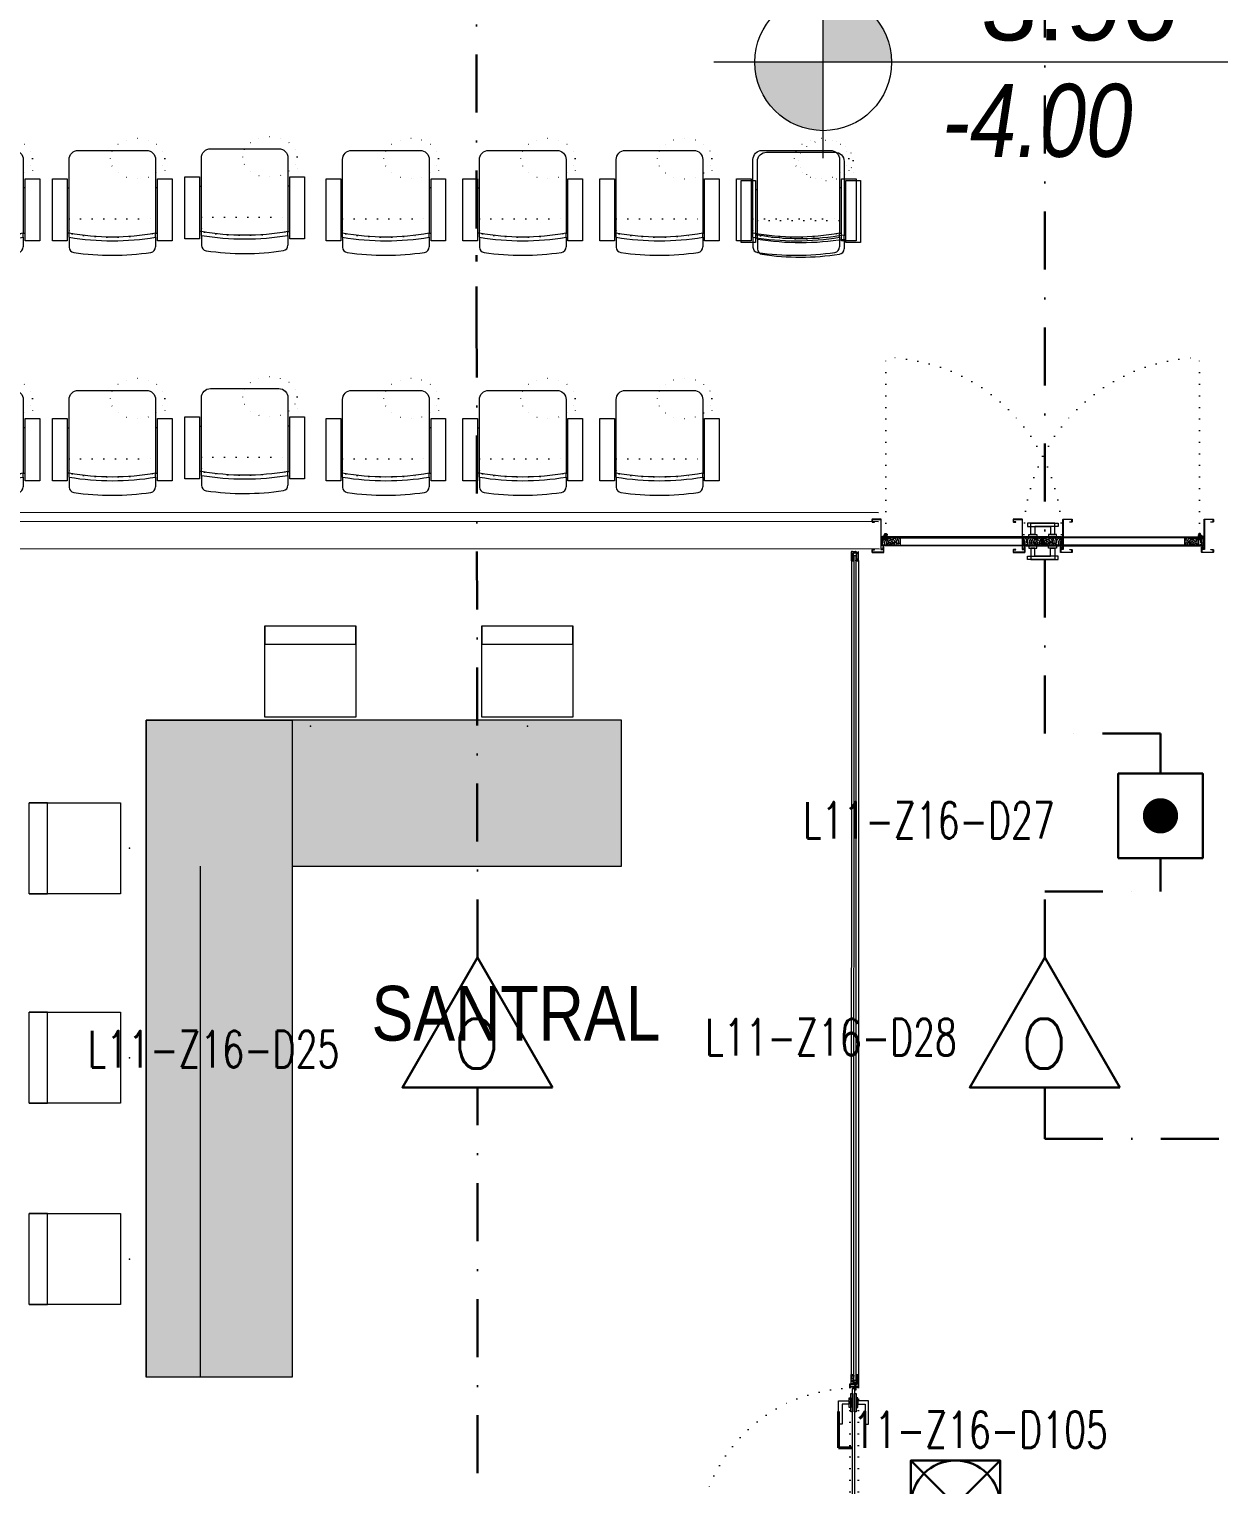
# Model space of a CAD drawing. Header units: metres. Extents: x -19121 to 152404, y -12107 to 29421.
# Drawn here: x 84205 to 84857, y 2402 to 3200 of the extents above; entities that cross this region are included whole.
import ezdxf
from ezdxf.enums import TextEntityAlignment as Align

# ---------------------------------------------------------------- set-up
doc = ezdxf.new("R2010")
doc.units = ezdxf.units.M
doc.header["$LTSCALE"] = 50
doc.header["$MEASUREMENT"] = 0
for name, pattern in [('DASHDOT', [25.4, 12.7, -6.35, 0, -6.35]), ('DOT2', [0.125, 0, -0.125]), ('HIDDEN', [0.375, 0.25, -0.125])]:
    doc.linetypes.add(name, pattern=pattern)
doc.layers.get('0').update_dxf_attribs({"color": 9, "lineweight": 9})
for name, color, linetype, lineweight in [('0 @ 1', 9, 'Continuous', 9), ('00', 9, 'Continuous', 9), ('05', 9, 'Continuous', 9), ('06C', 9, 'Continuous', 9), ('06C @ 1', 9, 'Continuous', 9), ('06D', 9, 'Continuous', 9), ('07K', 9, 'Continuous', 9), ('09', 9, 'Continuous', 9), ('10', 9, 'Continuous', 9), ('12', 9, 'Continuous', 9), ('15', 9, 'Continuous', 9), ('20', 9, 'DOT2', 9), ('21', 9, 'Continuous', 9), ('E-DEDEKTÖR NUMARALARI', 20, 'Continuous', 30), ('E-DUVAR TİPİ FLAŞÖR', 7, 'Continuous', 30), ('E-KABLO', 7, 'Continuous', 30), ('E-OPTİK DUMAN DEDEKTÖRÜ', 7, 'Continuous', 30), ('E-YANGIN İHBAR BUTONU', 7, 'Continuous', 30)]:
    doc.layers.add(name, color=color, linetype=linetype, lineweight=lineweight)
doc.styles.add('Arial', font='arial.ttf', dxfattribs={"height": 2.5})
doc.styles.add('E-YAZI', font='txttw.shx', dxfattribs={"height": 200})
doc.styles.add('MuuM_TEXT-ITALIC', font='ARIALNI.TTF')
doc.styles.add('MuuM_TEXT-STANDART', font='ARIALN.TTF')
pattern_1 = [(225, (-604.72494, -2171.82614), (-0.0883883476, 0.0883883476), []), (135, (-604.72494, -2171.82614), (0.0883883476, 0.0883883476), [])]

# ---------------------------------------------------------------- blocks, each defined once
blk = doc.blocks.new('100_OPTİK DUMAN DEDEKTÖRÜ 085')
at = {"layer": 'E-OPTİK DUMAN DEDEKTÖRÜ', "color": 4}
blk.add_lwpolyline([(2.059, 0), (0, 3.566), (-2.059, 0)], close=True, dxfattribs=at)
at = {"layer": 'E-OPTİK DUMAN DEDEKTÖRÜ', "color": 3, "style": 'E-YAZI'}
blk.add_text('O', height=1.36, dxfattribs=at).set_placement((-0.022, 1.201), align=Align.MIDDLE)
blk = doc.blocks.new('100_DUVAR TİPİ FLAŞÖR 085')
at = {"layer": 'E-DUVAR TİPİ FLAŞÖR', "color": 4}
blk.add_line((-1.224, 2.448), (1.224, 0), dxfattribs=at)
blk.add_lwpolyline([(-1.224, 0), (-1.224, 2.448), (1.224, 2.448), (1.224, 0)], close=True, dxfattribs=at)
blk.add_lwpolyline([(1.224, 2.448), (-1.224, 0)], dxfattribs=at)
blk.add_circle((0, 1.224), 1.224, dxfattribs=at)
blk = doc.blocks.new('100_YANGIN İHBAR BUTONU 085')
at = {"layer": 'E-YANGIN İHBAR BUTONU', "color": 4}
blk.add_lwpolyline([(-1.16, -1.16), (-1.16, 1.16), (1.16, 1.16), (1.16, -1.16)], close=True, dxfattribs=at)
at = {"layer": 'E-YANGIN İHBAR BUTONU', "color": 3, "const_width": 0.483}
blk.add_lwpolyline([(-0.242, 0, 1), (0.242, 0, 1)], format="xyb", close=True, dxfattribs=at)
blk = doc.blocks.new('p-sandalye-03')
for points in [[(-5, -25.14), (-5, 24.86), (-55, 24.86), (-55, -25.14), (-5, -25.14)], [(-55, 24.86), (-45, 24.86), (-45, -25.14), (-55, -25.14)]]:
    blk.add_lwpolyline(points)
blk.add_point((0, -0.14))
blk = doc.blocks.new('g-kapı kolu-p')
for points in [[(11.85, 8.21), (-0.95, 8.21), (-0.95, 2.41), (0.95, 2.41), (0.95, 6.31), (11.85, 6.31), (11.85, 8.21)], [(11.85, -8.21), (-0.95, -8.21), (-0.95, -2.41), (0.95, -2.41), (0.95, -6.31), (11.85, -6.31), (11.85, -8.21)]]:
    blk.add_lwpolyline(points)
for points in [[(-5, 0.5), (5, 0.5), (5, 1.5), (-5, 1.5)], [(-2.65, 1.5), (2.65, 1.5), (2.65, 2.41), (-2.65, 2.41)], [(-5, -1.5), (5, -1.5), (5, -0.5), (-5, -0.5)], [(-2.65, -1.5), (2.65, -1.5), (2.65, -2.41), (-2.65, -2.41)]]:
    blk.add_lwpolyline(points, close=True)
blk = doc.blocks.new('k-cambölme-kapı-p')
at = {"layer": '10'}
h = blk.add_hatch(dxfattribs=at)
h.set_pattern_fill('NET', color=256, angle=135, style=0)
h.set_pattern_definition([(135, (3753.7029, 560.85184), (-0.0883883476, -0.0883883476), []), (225, (3753.7029, 560.85184), (0.0883883476, -0.0883883476), [])])
h.paths.add_polyline_path([(2.08, -0.06), (2.08, 0.02), (2.07, 0.04), (2.05, 0.07), (2.01, 0.09), (1.98, 0.1), (1.97, 0.1), (1.97, -0.29), (1.94, -0.29), (1.94, -0.43), (1.88, -0.49), (1.67, -0.49), (1.82, -0.29), (1.73, -0.29), (1.53, -0.5), (1.44, -0.5), (1.62, -0.32), (1.62, -0.29), (1.51, -0.29), (1.34, -0.42), (1.32, -0.44), (1.3, -0.48), (1.29, -0.51), (1.26, -0.57), (1.26, -0.31), (1.32, -0.29), (1.23, -0.29), (1.23, -0.53), (1.23, -0.59), (1.24, -0.62), (1.26, -0.64), (3.47, -0.64), (3.47, -0.58), (3.38, -0.35), (3.38, -0.3), (3.42, -0.25), (3.42, -0.2), (3.38, -0.16), (2.73, -0.16), (2.74, -0.2), (2.91, -0.2, -1), (2.91, -0.25)])
h.paths.add_polyline_path([(2.05, -0.18), (2.05, -0.21), (2.08, -0.23), (2.11, -0.24), (2.15, -0.25), (2.95, -0.27), (2.92, -0.29), (2.55, -0.29), (2.54, -0.31), (2.52, -0.33), (2.5, -0.34), (2.48, -0.34), (2.46, -0.34), (2.44, -0.32), (2.42, -0.3), (2.08, -0.3), (1.99, -0.11), (1.99, -0.07), (2.05, -0.07)], flags=16)
h.paths.add_polyline_path([(2.41, -0.34), (2.51, -0.5), (2.08, -0.5), (2.08, -0.34)], flags=16)
h.paths.add_polyline_path([(2.55, -0.33), (2.89, -0.33), (2.94, -0.33), (3.28, -0.34, 0.166992), (3.34, -0.55), (2.72, -0.55), (2.55, -0.36)], flags=16)
h.paths.add_polyline_path([(3.02, -0.22), (3.02, -0.2), (3.33, -0.2, 0.10606), (3.29, -0.33), (3.01, -0.27)], flags=16)
h = blk.add_hatch(dxfattribs=at)
h.set_pattern_fill('NET', color=256, angle=135, style=0)
h.set_pattern_definition([(45, (474.94443, 2280.71206), (0.0883883476, -0.0883883476), []), (315, (474.94443, 2280.71206), (-0.0883883476, -0.0883883476), [])])
h.paths.add_polyline_path([(87.27, -0.16), (87.26, -0.2), (87.09, -0.2, 1), (87.09, -0.25), (87.92, -0.25), (87.92, -0.01), (87.93, 0.03), (87.96, 0.05), (88, 0.07), (88.03, 0.07), (88.03, -0.29), (88.06, -0.29), (88.06, -0.43), (88.12, -0.49), (88.33, -0.49), (88.18, -0.29), (88.27, -0.29), (88.47, -0.5), (88.56, -0.5), (88.38, -0.32), (88.38, -0.29), (88.49, -0.29), (88.66, -0.42), (88.68, -0.44), (88.7, -0.48), (88.71, -0.51), (88.74, -0.57), (88.74, -0.31), (88.68, -0.29), (88.77, -0.29), (88.77, -0.53), (88.77, -0.59), (88.76, -0.62), (88.74, -0.64), (86.53, -0.64), (86.53, -0.58), (86.62, -0.35), (86.62, -0.3), (86.58, -0.25), (86.58, -0.2), (86.62, -0.16)])
h.paths.add_polyline_path([(87.28, -0.55), (87.45, -0.36), (87.45, -0.33), (87.11, -0.33), (87.06, -0.33), (87.03, -0.31), (86.99, -0.27), (86.98, -0.22), (86.98, -0.2), (86.67, -0.2, -0.292264), (86.66, -0.55)], flags=16)
h.paths.add_polyline_path([(87.48, -0.51), (87.59, -0.51), (87.53, -0.43)], flags=16)
h.paths.add_polyline_path([(87.56, -0.4), (87.69, -0.5), (87.92, -0.5), (87.92, -0.34), (87.59, -0.34)], flags=16)
h.paths.add_polyline_path([(87.62, -0.53), (87.71, -0.62), (87.71, -0.53)], flags=16)
for points in [[(1.97, -0.29), (1.97, 2.13), (2.05, 2.13), (2.05, 2.28, 0.414214), (1.89, 2.44), (0.08, 2.44, 0.414214), (0, 2.36), (0, -2.36, 0.414214), (0.08, -2.44), (2.05, -2.44), (2.05, -2.25), (2.05, -2.23), (2.05, -2.23), (2.05, -2.23), (2.05, -2.23), (2.05, -2.23), (2.05, -0.89)], [(88.03, -0.29), (88.03, 2.13), (87.95, 2.13), (87.95, 2.28, -0.414214), (88.11, 2.44), (89.92, 2.44, -0.414214), (90, 2.36), (90, -2.36, -0.414214), (89.92, -2.44), (87.95, -2.44), (87.95, -2.25), (87.95, -2.23), (87.95, -2.23), (87.95, -2.23), (87.95, -2.23), (87.95, -2.23), (87.95, -0.89)], [(1.51, -0.29), (1.34, -0.42), (1.32, -0.44), (1.3, -0.48), (1.29, -0.51), (1.26, -0.57), (1.26, -0.31), (1.32, -0.29), (1.23, -0.29), (1.23, -0.53), (1.23, -0.59), (1.24, -0.62), (1.26, -0.64), (3.47, -0.64), (3.47, -0.58), (3.38, -0.35), (3.38, -0.3), (3.42, -0.25), (3.42, -0.2), (3.38, -0.16), (2.73, -0.16), (2.74, -0.2), (2.91, -0.2, -1), (2.91, -0.25, -1)], [(88.49, -0.29), (88.66, -0.42), (88.68, -0.44), (88.7, -0.48), (88.71, -0.51), (88.74, -0.57), (88.74, -0.31), (88.68, -0.29), (88.77, -0.29), (88.77, -0.53), (88.77, -0.59), (88.76, -0.62), (88.74, -0.64), (86.53, -0.64), (86.53, -0.58), (86.62, -0.35), (86.62, -0.3), (86.58, -0.25), (86.58, -0.2), (86.62, -0.16), (87.27, -0.16), (87.26, -0.2), (87.09, -0.2, 1), (87.09, -0.25, 1)], [(86.66, -0.55), (87.28, -0.55), (87.45, -0.36), (87.45, -0.33), (87.11, -0.33), (87.06, -0.33), (87.03, -0.31), (86.99, -0.27), (86.98, -0.22), (86.98, -0.2), (86.67, -0.2, 1)]]:
    blk.add_lwpolyline(points, format="xyb", dxfattribs=at)
for points in [[(1.82, 2.27), (0.16, 2.27), (0.16, 2.03), (0.38, 2.03), (0.38, 1.92), (0.22, 1.92), (0.22, 1.16), (0.35, 1.16), (0.35, -0.41), (0.22, -0.41), (0.22, -1.23), (0.36, -1.23), (0.36, -1.38), (0.16, -1.38), (0.16, -2.24), (1.82, -2.24), (1.82, -1.72), (1.62, -1.72), (1.62, -1.58), (1.82, -1.58), (1.82, -1.37), (1.61, -1.37), (1.61, -1.24), (1.74, -1.24), (1.74, -0.85), (1.06, -0.85), (1.06, -0.13), (1.5, -0.13), (1.5, 1.92), (1.57, 2.03), (1.82, 2.03), (1.82, 2.27)], [(0.69, 3.63), (0.69, 2.44)], [(0.69, 2.27), (0.69, -0.24), (1.06, -0.24)], [(1.06, 2.44), (1.06, 2.86)], [(1.06, -0.13), (1.06, 2.27)], [(1.5, 1.92), (1.06, 1.92)], [(1.17, 1.92), (1.17, -0.13)], [(2.91, -0.25), (2.08, -0.06), (2.08, 0.02), (2.07, 0.04), (2.05, 0.07), (2.01, 0.09), (1.98, 0.1), (1.97, 0.1)], [(3.84, 0.88), (2.63, 3.22)], [(4.07, 1.27), (2.67, 3.99)], [(8.14, 0.88), (8.14, 1.27), (4.07, 1.27)], [(5.3, 0.88), (5.3, -0.16)], [(5.5, 1.27), (5.77, 0.97), (5.77, 0.88)], [(5.59, 0.88), (5.59, -0.16)], [(6.76, 1.27), (6.49, 0.97), (6.49, 0.88)], [(6.67, 0.88), (6.67, -0.16)], [(6.96, 0.88), (6.96, -0.16)], [(87.09, -0.25), (87.92, -0.25), (87.92, -0.01), (87.93, 0.03), (87.96, 0.05), (88, 0.07), (88.03, 0.07)], [(88.18, 2.27), (89.84, 2.27), (89.84, 2.03), (89.62, 2.03), (89.62, 1.92), (89.78, 1.92), (89.78, 1.16), (89.65, 1.16), (89.65, -0.41), (89.78, -0.41), (89.78, -1.23), (89.64, -1.23), (89.64, -1.38), (89.84, -1.38), (89.84, -2.24), (88.18, -2.24), (88.18, -1.72), (88.38, -1.72), (88.38, -1.58), (88.18, -1.58), (88.18, -1.37), (88.39, -1.37), (88.39, -1.24), (88.26, -1.24), (88.26, -0.85), (88.94, -0.85), (88.94, -0.13), (88.5, -0.13), (88.5, 1.92), (88.43, 2.03), (88.18, 2.03), (88.18, 2.27)], [(2.05, -0.89), (3.59, -0.89), (3.59, -0.64), (1.23, -0.64), (1.23, -0.29), (1.97, -0.29)], [(1.62, -0.29), (1.62, -0.32), (1.44, -0.5), (1.53, -0.5), (1.73, -0.29)], [(1.82, -0.29), (1.67, -0.49), (1.88, -0.49), (1.94, -0.43), (1.94, -0.29)], [(3.34, -0.55), (2.72, -0.55), (2.55, -0.36), (2.55, -0.33), (2.89, -0.33), (2.94, -0.33)], [(3.28, -0.34), (3.28, -0.34), (2.94, -0.33)], [(3.01, -0.27), (3.02, -0.22), (3.02, -0.2), (3.33, -0.2)], [(3.01, -0.27), (3.29, -0.33), (3.29, -0.33)], [(4.06, -0.16), (4.06, -0.55), (8.14, -0.55)], [(8.14, -0.55), (8.14, -0.16)], [(87.95, -0.89), (86.41, -0.89), (86.41, -0.64), (88.77, -0.64), (88.77, -0.29), (88.03, -0.29)], [(87.59, -0.51), (87.53, -0.43), (87.48, -0.51), (87.59, -0.51)], [(88.18, -0.29), (88.33, -0.49), (88.12, -0.49), (88.06, -0.43), (88.06, -0.29)], [(88.38, -0.29), (88.38, -0.32), (88.56, -0.5), (88.47, -0.5), (88.27, -0.29)]]:
    blk.add_lwpolyline(points, dxfattribs=at)
at = {"layer": '10', "linetype": 'DASHDOT', "ltscale": 0.05}
for points in [[(3.22, 3.63), (0.2, 3.63)], [(1.71, 2.14), (1.71, 4.9)], [(6.13, 1.44), (6.13, -0.55)]]:
    blk.add_lwpolyline(points, dxfattribs=at)
at = {"layer": '10'}
for points in [[(1.99, -0.07), (2.05, -0.07), (2.05, -0.18), (2.05, -0.21), (2.08, -0.23), (2.11, -0.24), (2.15, -0.25), (2.95, -0.27), (2.92, -0.29), (2.55, -0.29), (2.54, -0.31), (2.52, -0.33), (2.5, -0.34), (2.48, -0.34), (2.46, -0.34), (2.44, -0.32), (2.42, -0.3), (2.08, -0.3), (1.99, -0.11)], [(2.08, -0.5), (2.08, -0.34), (2.41, -0.34), (2.51, -0.5), (2.51, -0.5)], [(87.92, -0.5), (87.92, -0.34), (87.59, -0.34), (87.56, -0.4), (87.69, -0.5)], [(87.62, -0.53), (87.71, -0.53), (87.71, -0.62)]]:
    blk.add_lwpolyline(points, close=True, dxfattribs=at)
blk.add_circle((1.71, 3.65), 1.02, dxfattribs=at)
for centre, start, end in [((3.6, -0.37), 176.14303, 214.06492), ((3.6, -0.37), 148.89788, 173.11441), ((86.4, -0.37), 325.93508, 31.10212)]:
    blk.add_arc(centre, 0.322, start, end, dxfattribs=at)
at = {"layer": '15', "linetype": 'DOT2'}
blk.add_lwpolyline([(2.48, 0.36), (2.48, 85.36)], dxfattribs=at)
at = {"layer": '15'}
blk.add_lwpolyline([(2.58, 0.88), (87.42, 0.88), (87.52, 0.78), (87.52, -0.05), (87.42, -0.16), (2.58, -0.16), (2.58, -0.16), (2.48, -0.05), (2.48, 0.78), (2.58, 0.88)], dxfattribs=at)
at = {"layer": '15', "linetype": 'DOT2'}
blk.add_arc((2.48, 0.36), 85.04, 0, 90, dxfattribs=at)
at = {"layer": '20'}
for p, q in [((87.95, 2.43), (2.05, 2.43)), ((87.95, 2.13), (2.05, 2.13)), ((87.95, -2.23), (2.05, -2.23)), ((87.95, -2.44), (2.05, -2.44))]:
    blk.add_line(p, q, dxfattribs=at)
at = {"layer": '06C', "xscale": -1}
blk.add_blockref('g-kapı kolu-p', (79.64, 0.38), dxfattribs=at)
blk = doc.blocks.new('p-strahle-alüminyumdoğramaprofili')
at = {"layer": '10'}
h = blk.add_hatch(dxfattribs=at)
h.set_pattern_fill('NET', color=256, angle=315, style=0)
h.set_pattern_definition(pattern_1)
h.paths.add_polyline_path([(-4.62, 2.65), (-4.68, 2.65), (-4.72, 2.75), (-4.72, 2.8), (-4.69, 2.8), (-4.69, 2.92), (-4.98, 2.92), (-4.98, 2.8), (-4.95, 2.8), (-4.99, 2.65), (-5.08, 2.66), (-5.25, 2.28), (-5.14, 2.28), (-5.14, 2.33), (-4.98, 2.52, 0.2599), (-4.9, 2.28), (-4.66, 2.28, 0.382682)])
h.paths.add_polyline_path([(-4.86, 2.52), (-4.67, 2.52, -2.16717)], flags=16)
h = blk.add_hatch(dxfattribs=at)
h.set_pattern_fill('NET', color=256, angle=315, style=0)
h.set_pattern_definition(pattern_1)
h.paths.add_polyline_path([(-4.62, 0.88), (-4.68, 0.88), (-4.72, 0.77), (-4.72, 0.73), (-4.69, 0.73), (-4.69, 0.6), (-4.98, 0.6), (-4.98, 0.73), (-4.95, 0.73), (-4.99, 0.88), (-5.08, 0.87), (-5.25, 1.24), (-5.14, 1.24), (-5.14, 1.2), (-4.98, 1.01, -0.2599), (-4.9, 1.24), (-4.66, 1.24, -0.382682)])
h.paths.add_polyline_path([(-4.86, 1), (-4.67, 1, 2.16717)], flags=16)
h = blk.add_hatch(dxfattribs=at)
h.set_pattern_fill('NET', color=256, angle=315, style=0)
h.set_pattern_definition([(225, (-608.45214, -2173.53612), (-0.0883883476, 0.0883883476), []), (135, (-608.45214, -2173.53612), (0.0883883476, 0.0883883476), [])])
h.paths.add_polyline_path([(-3.45, 2.28), (-3.45, 2.57), (-4.49, 2.57), (-4.49, 2.28)])
h = blk.add_hatch(dxfattribs=at)
h.set_pattern_fill('NET', color=256, angle=315, style=0)
h.set_pattern_definition([(225, (-608.45214, -2180.04526), (-0.0883883476, 0.0883883476), []), (135, (-608.45214, -2180.04526), (0.0883883476, 0.0883883476), [])])
h.paths.add_polyline_path([(-3.45, 0.93), (-3.45, 1.24), (-4.49, 1.24), (-4.49, 0.93)])
h = blk.add_hatch(dxfattribs=at)
h.set_pattern_fill('NET', color=256, angle=315, style=0)
h.set_pattern_definition([(225, (-629.50454, -2177.58922), (-0.0883883476, 0.0883883476), []), (135, (-629.50454, -2177.58922), (0.0883883476, 0.0883883476), [])])
h.paths.add_polyline_path([(0, 0.68), (0, 1.75), (-0.18, 1.75), (-0.18, 0.68)])
for points in [[(-5.08, 2.66), (-5.25, 2.28)], [(-5.09, 0.88), (-5.25, 1.24)], [(-4.98, 2.52), (-5.14, 2.33), (-5.14, 2.28)], [(-4.98, 1.01), (-5.14, 1.2), (-5.14, 1.24)], [(-4.92, 3.6), (-4.92, 3.16), (-4.61, 3.16), (-4.61, 2.87), (-4.52, 2.87), (-4.62, 2.65), (-4.68, 2.65), (-4.72, 2.75), (-4.72, 2.8), (-4.69, 2.8), (-4.69, 3.05), (-4.98, 3.05), (-4.98, 2.8), (-4.95, 2.8), (-4.99, 2.65), (-5.08, 2.66), (-5.07, 3.76), (-0.11, 3.76)], [(-4.69, 2.92), (-4.98, 2.92)], [(-4.71, 0.6), (-4.98, 0.6)], [(-2.83, 0.2), (-2.67, 0.2), (-2.67, -0.04), (-4.87, -0.04), (-4.87, 0.19), (-4.57, 0.19), (-4.57, 0.73), (-2.67, 0.73)], [(-4.52, 2.87), (-4.49, 2.87), (-4.49, 2.26)], [(-4.49, 0.93), (-4.49, 0.93), (-4.49, 1.26)], [(-3.45, 2.26), (-3.45, 2.57)], [(-3.45, 1.26), (-3.45, 0.93)], [(-2.08, 0.93), (-2.08, 2.57)], [(-0.18, 0.68), (0, 0.68), (0, 1.75)], [(-0.18, 1.75), (0, 1.75)]]:
    blk.add_lwpolyline(points, dxfattribs=at)
for points in [[(-0.18, 2.74), (-0.18, 2.21), (0, 2.21), (0, 2.08), (-0.18, 2.08), (-0.18, 0.43), (0, 0.43), (0, 0), (-0.12, 0), (-0.12, -0.24), (-5.09, -0.24), (-5.09, 0.88), (-4.98, 0.88), (-4.94, 0.7), (-4.99, 0.7), (-4.99, 0.33), (-4.71, 0.33), (-4.71, 0.88), (-4.56, 0.88), (-4.52, 0.93), (-1.28, 0.93), (-1.2, 1.22), (-0.9, 1.22), (-0.9, 0.62), (-0.58, 0.62), (-0.58, 2.74)], [(-2.03, 0.78), (-1.35, 0.78), (-1.35, 0.08), (-1.28, 0.04), (-1.28, -0.04), (-2.09, -0.04), (-2.09, 0.1), (-2.03, 0.15)]]:
    blk.add_lwpolyline(points, close=True, dxfattribs=at)
for points in [[(-0.57, 3.26), (-0.57, 3.62), (-4.89, 3.62), (-4.89, 3.65, 0.561743), (-4.97, 3.66, 0.595966), (-4.92, 3.6, -2.204878)], [(-4.67, 2.52), (-4.86, 2.52, 1)], [(-4.67, 1), (-4.86, 1, -1)], [(-4.61, 2.87), (-4.49, 3.45, -0.833203), (-4.18, 3.44, -0.447088)], [(-4.49, 2.57), (-1.23, 2.57, -0.414214), (-0.9, 2.25), (-0.9, 1.22)], [(-4.18, 3.44), (-4.18, 2.99, 0.414214), (-4.07, 2.89), (-0.82, 2.89), (-0.82, 3.62)], [(-2.67, 0.73), (-2.67, 0.32), (-2.83, 0.32, 1), (-2.83, 0.2, -1)], [(-0.11, 3.76), (-0.11, 3.62), (-0.45, 3.62), (-0.45, 3.14, -1), (-0.66, 3.14)], [(-0.66, 3.14, -0.305404), (-0.57, 3.26, -5.773092)]]:
    blk.add_lwpolyline(points, format="xyb", dxfattribs=at)
for centre, radius, start, end in [((-4.73, 2.47), 0.253, 168.66756, 234.12581), ((-4.73, 1.06), 0.253, 125.87419, 191.33244), ((-4.77, 2.44), 0.125, 139.54015, 40.45985), ((-4.77, 1.08), 0.125, 319.54015, 220.45985), ((-4.84, 2.48), 0.273, 305.97376, 36.42893), ((-4.84, 1.04), 0.273, 323.57107, 54.02624)]:
    blk.add_arc(centre, radius, start, end, dxfattribs=at)
blk = doc.blocks.new('p-kapı kolu')
for points in [[(2.2, 0), (2.2, -1.25), (-2.2, -1.25), (-2.2, 0), (2.2, 0)], [(1.225, -1.25), (1.225, -7.5), (-13.775, -7.5), (-13.775, -5.625), (-1.025, -5.625), (-1.025, -5.625), (-1.025, -1.25), (1.225, -1.25)]]:
    blk.add_lwpolyline(points)
blk = doc.blocks.new('K-AH-01')
at = {"layer": '09'}
h = blk.add_hatch(dxfattribs=at)
h.set_pattern_fill('LOGEND', color=256, scale=10, style=0)
h.set_pattern_definition([(7e-15, (-3944.073, -2726.897), (10, 10), [3, -7]), (7e-15, (-3944.073, -2726.397), (10, 10), [3, -7]), (7e-15, (-3943.573, -2725.397), (10, 10), [2, -8]), (7e-15, (-3943.073, -2724.397), (10, 10), [1.5, -8.5]), (7e-15, (-3943.073, -2723.397), (10, 10), [1, -9]), (7e-15, (-3945.573, -2722.397), (10, 10), [0.5, -2.5, 0.5, -6.5]), (7e-15, (-3944.073, -2721.897), (10, 10), [0.5, -4, 1.5, -4]), (7e-15, (-3942.073, -2721.397), (10, 10), [0.5, -0.5, 0.5, -8.5]), (7e-15, (-3942.573, -2720.897), (10, 10), [0.5, -9.5]), (7e-15, (-3943.073, -2719.897), (10, 10), [1.5, -8.5]), (7e-15, (-3943.073, -2718.897), (10, 10), [2, -8]), (7e-15, (-3943.573, -2717.897), (10, 10), [2.5, -3, 0.5, -4]), (90, (-3947.573, -2723.897), (-10, 10), [0.5, -1, 2.5, -6]), (90, (-3947.073, -2722.897), (-10, 10), [0.5, -0.5, 1.5, -7.5]), (90, (-3946.573, -2718.897), (-10, 10), [1, -9]), (90, (-3946.073, -2722.897), (-10, 10), [2, -3, 0.5, -4.5]), (90, (-3945.573, -2717.397), (-10, 10), [0.5, -9.5]), (90, (-3945.073, -2722.397), (-10, 10), [1.5, -8.5]), (90, (-3944.073, -2721.897), (-10, 10), [1, -9]), (90, (-3943.073, -2721.897), (-10, 10), [0.5, -1.5, 1.5, -6.5]), (90, (-3942.573, -2721.397), (-10, 10), [0.5, -9.5]), (90, (-3942.073, -2723.397), (-10, 10), [1.4, -8.6]), (90, (-3941.573, -2725.397), (-10, 10), [1, -9]), (90, (-3940.573, -2721.397), (-10, 10), [0.5, -9.5]), (90, (-3939.573, -2721.897), (-10, 10), [1.5, -8.5]), (90, (-3938.573, -2721.897), (-10, 10), [1.5, -8.5]), (45, (-3940.073, -2725.8966), (1e-15, 10), [0.7071, -0.7071, 0.7071, -12.020836]), (45, (-3942.073, -2723.3966), (1e-15, 10), [1.4142, -12.727936]), (45, (-3946.073, -2718.3966), (1e-15, 10), [1.4142, -12.727936]), (45, (-3944.073, -2720.8966), (1e-15, 10), [1.4142, -12.727936]), (45, (-3943.573, -2722.8966), (1e-15, 10), [1.4142, -12.727936]), (45, (-3940.573, -2724.8966), (1e-15, 10), [1.4142, -12.727936]), (45, (-3941.573, -2724.3966), (1e-15, 10), [2.12132, -12.020816]), (45, (-3944.573, -2719.8966), (1e-15, 10), [0.7071, -13.435036]), (45, (-3945.073, -2718.8966), (1e-15, 10), [0.7071, -13.435036]), (45, (-3941.073, -2718.8966), (1e-15, 10), [0.7071, -13.435036]), (45, (-3945.073, -2723.8966), (1e-15, 10), [0.7071, -13.435036]), (45, (-3939.573, -2720.3966), (1e-15, 10), [0.7071, -13.435036]), (45, (-3943.073, -2721.3966), (1e-15, 10), [0.7071, -13.435036]), (45, (-3942.073, -2720.3966), (1e-15, 10), [0.7071, -13.435036]), (135, (-3942.573, -2722.3966), (-10, 1e-15), [0.7071, -0.7071, 2.12132, -10.606616]), (135, (-3941.073, -2722.3966), (-10, 1e-15), [0.7071, -13.435036]), (135, (-3941.073, -2725.8966), (-10, 1e-15), [0.7071, -13.435036]), (135, (-3943.073, -2723.3966), (-10, 1e-15), [0.7071, -13.435036]), (135, (-3941.573, -2721.3966), (-10, 1e-15), [0.7071, -13.435036]), (135, (-3944.073, -2723.8966), (-10, 1e-15), [0.7071, -13.435036]), (135, (-3940.073, -2723.8966), (-10, 1e-15), [0.7071, -13.435036]), (135, (-3947.073, -2726.8966), (-10, 1e-15), [0.7071, -13.435036]), (135, (-3946.573, -2726.3966), (-10, 1e-15), [1.4142, -12.727936]), (135, (-3946.073, -2725.8966), (-10, 1e-15), [1.4142, -12.727936]), (135, (-3945.073, -2725.8966), (-10, 1e-15), [1.4142, -12.727936]), (135, (-3944.573, -2724.8966), (-10, 1e-15), [1.4142, -12.727936]), (135, (-3940.573, -2720.8966), (-10, 1e-15), [1.4142, -12.727936]), (135, (-3938.573, -2725.8966), (-10, 1e-15), [1.4142, -12.727936]), (135, (-3938.073, -2717.8966), (-10, 1e-15), [1.4142, -12.727936]), (135, (-3938.073, -2718.8966), (-10, 1e-15), [1.4142, -12.727936]), (135, (-3939.073, -2719.3966), (-10, 1e-15), [1.4142, -12.727936]), (135, (-3946.073, -2719.3966), (-10, 1e-15), [2.12132, -12.020816]), (135, (-3939.573, -2720.3966), (-10, 1e-15), [2.12132, -12.020816]), (26.56505, (-3945.0727, -2717.3966), (10, 4e-09), [1.118, -21.24268]), (26.56505, (-3945.0727, -2722.3966), (10, 4e-09), [1.118, -21.24268]), (26.56505, (-3944.0727, -2719.3966), (10, 4e-09), [1.118, -21.24268]), (26.56505, (-3941.0727, -2726.3966), (10, 4e-09), [1.118, -21.24268]), (26.56505, (-3941.5727, -2725.3966), (10, 4e-09), [1.118, -21.24268]), (26.56505, (-3944.5727, -2723.3966), (10, 4e-09), [1.118, -21.24268]), (26.56505, (-3944.5727, -2718.3966), (10, 4e-09), [1.118, -21.24268]), (26.56505, (-3941.5727, -2721.3966), (10, 4e-09), [2.236, -20.12468]), (63.43495, (-3941.5727, -2719.8966), (5e-10, 10), [1.118, -21.24268]), (63.43495, (-3940.0727, -2722.8966), (5e-10, 10), [1.118, -21.24268]), (63.43495, (-3945.0727, -2720.8966), (5e-10, 10), [1.118, -21.24268]), (63.43495, (-3947.0727, -2720.3966), (5e-10, 10), [1.118, -21.24268]), (63.43495, (-3941.0727, -2722.3966), (5e-10, 10), [1.118, -21.24268]), (63.43495, (-3942.0727, -2722.3966), (5e-10, 10), [1.118, -21.24268]), (63.43495, (-3946.0727, -2720.8966), (5e-10, 10), [2.236, -20.12468]), (63.43495, (-3938.5727, -2724.3966), (5e-10, 10), [2.236, -20.12468]), (63.43495, (-3939.5727, -2723.8966), (5e-10, 10), [2.236, -20.12468]), (116.56505, (-3947.5727, -2725.3966), (-4e-09, 10), [1.118, -21.24268]), (116.56505, (-3947.5727, -2719.8966), (-4e-09, 10), [1.118, -21.24268]), (116.56505, (-3945.5727, -2726.8966), (-4e-09, 10), [1.118, -21.24268]), (116.56505, (-3946.5727, -2717.8966), (-4e-09, 10), [1.118, -21.24268]), (116.56505, (-3945.5727, -2723.8966), (-4e-09, 10), [1.118, -21.24268]), (116.56505, (-3943.5727, -2722.8966), (-4e-09, 10), [1.118, -21.24268]), (116.56505, (-3942.5727, -2720.8966), (-4e-09, 10), [1.118, -21.24268]), (116.56505, (-3947.0727, -2724.8966), (3.2e-06, 10.0000016), [1.118, -21.24268]), (116.56505, (-3944.5727, -2723.3966), (-4e-09, 10), [1.118, -21.24268]), (116.56505, (-3941.5727, -2724.3966), (-4e-09, 10), [1.118, -21.24268]), (116.56505, (-3940.5727, -2723.3966), (-4e-09, 10), [1.118, -21.24268]), (116.56505, (-3938.5727, -2720.3966), (-4e-09, 10), [1.118, -21.24268]), (116.56505, (-3946.0727, -2717.3966), (-4e-09, 10), [1.118, -21.24268]), (116.56505, (-3947.5727, -2717.8966), (-4e-09, 10), [2.236, -20.12468]), (116.56505, (-3946.0727, -2724.8966), (-4e-09, 10), [2.236, -20.12468]), (153.43495, (-3947.5727, -2726.3966), (-10, 5e-10), [1.118, -21.24268]), (153.43495, (-3939.0727, -2726.8966), (-10, 5e-10), [1.118, -21.24268]), (153.43495, (-3939.5727, -2721.8966), (-10, 5e-10), [1.118, -21.24268]), (153.43495, (-3943.5727, -2725.3966), (-10, 5e-10), [1.118, -21.24268]), (153.43495, (-3944.0727, -2726.3966), (-10, 5e-10), [1.118, -21.24268]), (153.43495, (-3943.0727, -2724.3966), (-10, 5e-10), [1.118, -21.24268]), (153.43495, (-3940.0727, -2718.3966), (-10, 5e-10), [1.118, -21.24268]), (153.43495, (-3939.0727, -2717.8966), (-10, 5e-10), [2.236, -20.12468])])
h.paths.add_polyline_path([(10.77, 6.46), (10.77, 2.46), (0.77, 2.46), (0.77, 6.46)])
h = blk.add_hatch(dxfattribs=at)
h.set_pattern_fill('LOGEND', color=256, scale=10, style=0)
h.set_pattern_definition([(7e-15, (-3938.781, -2726.897), (10, 10), [3, -7]), (7e-15, (-3938.781, -2726.397), (10, 10), [3, -7]), (7e-15, (-3938.281, -2725.397), (10, 10), [2, -8]), (7e-15, (-3937.781, -2724.397), (10, 10), [1.5, -8.5]), (7e-15, (-3937.781, -2723.397), (10, 10), [1, -9]), (7e-15, (-3940.281, -2722.397), (10, 10), [0.5, -2.5, 0.5, -6.5]), (7e-15, (-3938.781, -2721.897), (10, 10), [0.5, -4, 1.5, -4]), (7e-15, (-3936.781, -2721.397), (10, 10), [0.5, -0.5, 0.5, -8.5]), (7e-15, (-3937.281, -2720.897), (10, 10), [0.5, -9.5]), (7e-15, (-3937.781, -2719.897), (10, 10), [1.5, -8.5]), (7e-15, (-3937.781, -2718.897), (10, 10), [2, -8]), (7e-15, (-3938.281, -2717.897), (10, 10), [2.5, -3, 0.5, -4]), (90, (-3942.281, -2723.897), (-10, 10), [0.5, -1, 2.5, -6]), (90, (-3941.781, -2722.897), (-10, 10), [0.5, -0.5, 1.5, -7.5]), (90, (-3941.281, -2718.897), (-10, 10), [1, -9]), (90, (-3940.781, -2722.897), (-10, 10), [2, -3, 0.5, -4.5]), (90, (-3940.281, -2717.397), (-10, 10), [0.5, -9.5]), (90, (-3939.781, -2722.397), (-10, 10), [1.5, -8.5]), (90, (-3938.781, -2721.897), (-10, 10), [1, -9]), (90, (-3937.781, -2721.897), (-10, 10), [0.5, -1.5, 1.5, -6.5]), (90, (-3937.281, -2721.397), (-10, 10), [0.5, -9.5]), (90, (-3936.781, -2723.397), (-10, 10), [1.4, -8.6]), (90, (-3936.281, -2725.397), (-10, 10), [1, -9]), (90, (-3935.281, -2721.397), (-10, 10), [0.5, -9.5]), (90, (-3934.281, -2721.897), (-10, 10), [1.5, -8.5]), (90, (-3933.281, -2721.897), (-10, 10), [1.5, -8.5]), (45, (-3934.781, -2725.8966), (1e-15, 10), [0.7071, -0.7071, 0.7071, -12.020836]), (45, (-3936.781, -2723.3966), (1e-15, 10), [1.4142, -12.727936]), (45, (-3940.781, -2718.3966), (1e-15, 10), [1.4142, -12.727936]), (45, (-3938.781, -2720.8966), (1e-15, 10), [1.4142, -12.727936]), (45, (-3938.281, -2722.8966), (1e-15, 10), [1.4142, -12.727936]), (45, (-3935.281, -2724.8966), (1e-15, 10), [1.4142, -12.727936]), (45, (-3936.281, -2724.3966), (1e-15, 10), [2.12132, -12.020816]), (45, (-3939.281, -2719.8966), (1e-15, 10), [0.7071, -13.435036]), (45, (-3939.781, -2718.8966), (1e-15, 10), [0.7071, -13.435036]), (45, (-3935.781, -2718.8966), (1e-15, 10), [0.7071, -13.435036]), (45, (-3939.781, -2723.8966), (1e-15, 10), [0.7071, -13.435036]), (45, (-3934.281, -2720.3966), (1e-15, 10), [0.7071, -13.435036]), (45, (-3937.781, -2721.3966), (1e-15, 10), [0.7071, -13.435036]), (45, (-3936.781, -2720.3966), (1e-15, 10), [0.7071, -13.435036]), (135, (-3937.281, -2722.3966), (-10, 1e-15), [0.7071, -0.7071, 2.12132, -10.606616]), (135, (-3935.781, -2722.3966), (-10, 1e-15), [0.7071, -13.435036]), (135, (-3935.781, -2725.8966), (-10, 1e-15), [0.7071, -13.435036]), (135, (-3937.781, -2723.3966), (-10, 1e-15), [0.7071, -13.435036]), (135, (-3936.281, -2721.3966), (-10, 1e-15), [0.7071, -13.435036]), (135, (-3938.781, -2723.8966), (-10, 1e-15), [0.7071, -13.435036]), (135, (-3934.781, -2723.8966), (-10, 1e-15), [0.7071, -13.435036]), (135, (-3941.781, -2726.8966), (-10, 1e-15), [0.7071, -13.435036]), (135, (-3941.281, -2726.3966), (-10, 1e-15), [1.4142, -12.727936]), (135, (-3940.781, -2725.8966), (-10, 1e-15), [1.4142, -12.727936]), (135, (-3939.781, -2725.8966), (-10, 1e-15), [1.4142, -12.727936]), (135, (-3939.281, -2724.8966), (-10, 1e-15), [1.4142, -12.727936]), (135, (-3935.281, -2720.8966), (-10, 1e-15), [1.4142, -12.727936]), (135, (-3933.281, -2725.8966), (-10, 1e-15), [1.4142, -12.727936]), (135, (-3932.781, -2717.8966), (-10, 1e-15), [1.4142, -12.727936]), (135, (-3932.781, -2718.8966), (-10, 1e-15), [1.4142, -12.727936]), (135, (-3933.781, -2719.3966), (-10, 1e-15), [1.4142, -12.727936]), (135, (-3940.781, -2719.3966), (-10, 1e-15), [2.12132, -12.020816]), (135, (-3934.281, -2720.3966), (-10, 1e-15), [2.12132, -12.020816]), (26.56505, (-3939.7813, -2717.3966), (10, 4e-09), [1.118, -21.24268]), (26.56505, (-3939.7813, -2722.3966), (10, 4e-09), [1.118, -21.24268]), (26.56505, (-3938.7813, -2719.3966), (10, 4e-09), [1.118, -21.24268]), (26.56505, (-3935.7813, -2726.3966), (10, 4e-09), [1.118, -21.24268]), (26.56505, (-3936.2813, -2725.3966), (10, 4e-09), [1.118, -21.24268]), (26.56505, (-3939.2813, -2723.3966), (10, 4e-09), [1.118, -21.24268]), (26.56505, (-3939.2813, -2718.3966), (10, 4e-09), [1.118, -21.24268]), (26.56505, (-3936.2813, -2721.3966), (10, 4e-09), [2.236, -20.12468]), (63.43495, (-3936.2813, -2719.8966), (5e-10, 10), [1.118, -21.24268]), (63.43495, (-3934.7813, -2722.8966), (5e-10, 10), [1.118, -21.24268]), (63.43495, (-3939.7813, -2720.8966), (5e-10, 10), [1.118, -21.24268]), (63.43495, (-3941.7813, -2720.3966), (5e-10, 10), [1.118, -21.24268]), (63.43495, (-3935.7813, -2722.3966), (5e-10, 10), [1.118, -21.24268]), (63.43495, (-3936.7813, -2722.3966), (5e-10, 10), [1.118, -21.24268]), (63.43495, (-3940.7813, -2720.8966), (5e-10, 10), [2.236, -20.12468]), (63.43495, (-3933.2813, -2724.3966), (5e-10, 10), [2.236, -20.12468]), (63.43495, (-3934.2813, -2723.8966), (5e-10, 10), [2.236, -20.12468]), (116.56505, (-3942.2813, -2725.3966), (-4e-09, 10), [1.118, -21.24268]), (116.56505, (-3942.2813, -2719.8966), (-4e-09, 10), [1.118, -21.24268]), (116.56505, (-3940.2813, -2726.8966), (-4e-09, 10), [1.118, -21.24268]), (116.56505, (-3941.2813, -2717.8966), (-4e-09, 10), [1.118, -21.24268]), (116.56505, (-3940.2813, -2723.8966), (-4e-09, 10), [1.118, -21.24268]), (116.56505, (-3938.2813, -2722.8966), (-4e-09, 10), [1.118, -21.24268]), (116.56505, (-3937.2813, -2720.8966), (-4e-09, 10), [1.118, -21.24268]), (116.56505, (-3941.7813, -2724.8966), (3.2e-06, 10.0000016), [1.118, -21.24268]), (116.56505, (-3939.2813, -2723.3966), (-4e-09, 10), [1.118, -21.24268]), (116.56505, (-3936.2813, -2724.3966), (-4e-09, 10), [1.118, -21.24268]), (116.56505, (-3935.2813, -2723.3966), (-4e-09, 10), [1.118, -21.24268]), (116.56505, (-3933.2813, -2720.3966), (-4e-09, 10), [1.118, -21.24268]), (116.56505, (-3940.7813, -2717.3966), (-4e-09, 10), [1.118, -21.24268]), (116.56505, (-3942.2813, -2717.8966), (-4e-09, 10), [2.236, -20.12468]), (116.56505, (-3940.7813, -2724.8966), (-4e-09, 10), [2.236, -20.12468]), (153.43495, (-3942.2813, -2726.3966), (-10, 5e-10), [1.118, -21.24268]), (153.43495, (-3933.7813, -2726.8966), (-10, 5e-10), [1.118, -21.24268]), (153.43495, (-3934.2813, -2721.8966), (-10, 5e-10), [1.118, -21.24268]), (153.43495, (-3938.2813, -2725.3966), (-10, 5e-10), [1.118, -21.24268]), (153.43495, (-3938.7813, -2726.3966), (-10, 5e-10), [1.118, -21.24268]), (153.43495, (-3937.7813, -2724.3966), (-10, 5e-10), [1.118, -21.24268]), (153.43495, (-3934.7813, -2718.3966), (-10, 5e-10), [1.118, -21.24268]), (153.43495, (-3933.7813, -2717.8966), (-10, 5e-10), [2.236, -20.12468])])
h.paths.add_polyline_path([(89.06, 2.47), (89.06, 6.46), (99.06, 6.47), (99.06, 2.47)])
at = {"layer": '10'}
for points in [[(-0.44, -1.7), (1.3, -1.7, 0.414214), (1.6, -1.4), (1.6, 1.1, 0.414214), (1.3, 1.4, 0.414214), (1, 1.1), (1, 0.2), (0.2, 0.2), (0.2, 16.4, 0.414214), (-0.1, 16.7), (-4.6, 16.7, 0.414214), (-4.9, 16.4), (-4.9, 15.3, 0.414214), (-4.6, 15), (-3.5, 15), (-3.5, 15.2), (-4.6, 15.2, -0.414214), (-4.7, 15.3), (-4.7, 16.4, -0.414214), (-4.6, 16.5), (-0.2, 16.5), (-0.1, 16.5, -0.414214), (0, 16.4), (0, 0), (1.2, 0), (1.2, 1.1, -0.414214), (1.3, 1.2, -0.414214), (1.4, 1.1), (1.4, -1.4, -0.414214), (1.3, -1.5), (-0.44, -1.5), (-4.6, -1.5, -0.414214), (-4.7, -1.4), (-4.7, -0.3, -0.414214), (-4.6, -0.2), (-3.5, -0.2), (-3.5, 0), (-4.6, 0, 0.414214), (-4.9, -0.3), (-4.9, -1.4, 0.414214), (-4.6, -1.7)], [(100.44, -1.7), (98.7, -1.7, -0.414214), (98.4, -1.4), (98.4, 1.1, -0.414214), (98.7, 1.4, -0.414214), (99, 1.1), (99, 0.2), (99.8, 0.2), (99.8, 16.4, -0.414214), (100.1, 16.7), (104.6, 16.7, -0.414214), (104.9, 16.4), (104.9, 15.3, -0.414214), (104.6, 15), (103.5, 15), (103.5, 15.2), (104.6, 15.2, 0.414214), (104.7, 15.3), (104.7, 16.4, 0.414214), (104.6, 16.5), (100.2, 16.5), (100.1, 16.5, 0.414214), (100, 16.4), (100, 0), (98.8, 0), (98.8, 1.1, 0.414214), (98.7, 1.2, 0.414214), (98.6, 1.1), (98.6, -1.4, 0.414214), (98.7, -1.5), (100.44, -1.5), (104.6, -1.5, 0.414214), (104.7, -1.4), (104.7, -0.3, 0.414214), (104.6, -0.2), (103.5, -0.2), (103.5, 0), (104.6, 0, -0.414214), (104.9, -0.3), (104.9, -1.4, -0.414214), (104.6, -1.7)], [(2.15, 7.6), (0.77, 6.96), (0.77, 4.09), (0.57, 4.09), (0.57, 7.09), (2.04, 7.77, -14.796002)]]:
    blk.add_lwpolyline(points, format="xyb", close=True, dxfattribs=at)
blk.add_circle((2.72, 8.09), 0.55, dxfattribs=at)
at = {"layer": '12'}
for points in [[(0.77, 6.46), (99.06, 6.47), (99.06, 6.97), (0.77, 6.96)], [(0.77, 2.46), (10.77, 2.46), (10.77, 6.46), (0.77, 6.46)], [(0.77, 2.46), (99.06, 2.46), (99.06, 1.96), (0.77, 1.96)], [(89.06, 2.46), (99.06, 2.46), (99.06, 6.47), (89.06, 6.47)]]:
    blk.add_lwpolyline(points, close=True, dxfattribs=at)
at = {"layer": '20'}
blk.add_lwpolyline([(2.72, 8.09), (2.72, 105.23)], dxfattribs=at)
at = {"layer": '20', "linetype": 'HIDDEN'}
for points in [[(1.97, 6.89), (1.97, 5.39), (3.47, 5.39), (3.47, 6.89)], [(2.17, 7.58), (2.17, 5.59), (3.27, 5.59), (3.27, 7.58)]]:
    blk.add_lwpolyline(points, dxfattribs=at)
at = {"layer": '20'}
blk.add_arc((0.77, 6.96), 98.29, 357.08416, 88.86324, dxfattribs=at)
at = {"layer": '06C @ 1', "xscale": -1, "rotation": 180}
blk.add_blockref('p-kapı kolu', (94.06, 6.97), dxfattribs=at)
at = {"layer": '06C @ 1'}
blk.add_blockref('p-kapı kolu', (94.06, 1.96), dxfattribs=at)
blk = doc.blocks.new('p-koltuk-konferans-01')
for p, q in [((-23.74, -9.92), (-23.74, -4.57)), ((23.76, -9.92), (23.76, -4.49))]:
    blk.add_line(p, q)
for points in [[(-24.74, -8), (-24.74, -42), (-32.74, -42), (-32.74, -8)], [(32.76, -8), (32.76, -42), (24.76, -42), (24.76, -8)]]:
    blk.add_lwpolyline(points, close=True)
for points in [[(-23.74, -9.92), (-23.74, -12.08), (-24.74, -12.08)], [(23.76, -9.92), (23.76, -12.08), (24.76, -12.08)], [(-24.74, -37), (-23.74, -37)], [(24.76, -37), (23.76, -37)]]:
    blk.add_lwpolyline(points)
blk.add_lwpolyline([(23.76, -12.08), (23.76, -52.5, -0.414214), (18.76, -57.5), (-18.74, -57.5, -0.414214), (-23.74, -52.5), (-23.74, -12.08, -0.087744)], format="xyb", close=True)
at = {"linetype": 'DOT2'}
for points in [[(22.06, -11.73, -0.370904), (23.76, -13.71), (23.76, -20), (-23.74, -20), (-23.74, -13.71, -0.370904), (-22.04, -11.73, -0.078599)], [(1.26, -53, 0.129253), (0.2, -48.98, 0.10637), (-3.14, -45.22, 0.084664), (-7.82, -42.88, 0.073859), (-13.74, -42, 0.073859), (-19.67, -42.88, 0.084664), (-24.35, -45.22, 0.10637), (-27.68, -48.98, 0.129253), (-28.74, -53, 0.129253), (-27.68, -57.02, 0.10637), (-24.35, -60.78, 0.084664), (-19.67, -63.12, 0.073859), (-13.74, -64, 0.073859), (-7.82, -63.12, 0.084664), (-3.14, -60.78, 0.10637), (0.2, -57.02, 0.129253)]]:
    blk.add_lwpolyline(points, format="xyb", close=True, dxfattribs=at)
blk.add_lwpolyline([(-28.74, -53), (-28.74, -42)], dxfattribs=at)
for centre, radius, start, end in [((0.26, -144.33), 144.33, 81.65968, 98.54525), ((-20.74, -4.57), 3, 98.54525, 180), ((20.76, -4.49), 3, 0, 81.65968), ((0.01, -156.02), 148.02, 80.76663, 99.23337)]:
    blk.add_arc(centre, radius, start, end)
blk = doc.blocks.new('0_elevationtarget-p-bk')
h = blk.add_hatch(color=250)
h.paths.add_polyline_path([(1.875, 0, 0.414214), (0, 1.875), (0, 0)])
h.paths.add_polyline_path([(0, 0), (-1.875, 0, 0.414214), (0, -1.875)])
blk.add_line((0, -2.625), (0, 2.625))
blk.add_lwpolyline([(12.453, 0), (-3, 0)])
blk.add_circle((0, 0), 1.875)
at = {"style": 'Arial'}
blk.add_attdef('BITMISKOT', text='', height=2, dxfattribs=at).set_placement((4.5, 0), align=Align.BOTTOM_LEFT)
at = {"style": 'MuuM_TEXT-ITALIC'}
blk.add_attdef('FINISHINGFLOORLEVEL', text='', height=2, dxfattribs=at).set_placement((4.5, -0.592), align=Align.TOP_LEFT)
blk = doc.blocks.new('1.Bod.Ara.Mimari Elk')
h = blk.add_hatch(color=256)
h.dxf.hatch_style = 1
h.paths.add_polyline_path([(268.94, -5808.86), (348.94, -5808.86), (348.94, -6169.08), (268.94, -6169.08)])
h = blk.add_hatch(color=256)
h.dxf.hatch_style = 1
h.paths.add_polyline_path([(348.94, -5808.86), (348.94, -5888.86), (529.54, -5888.86), (529.54, -5808.86)])
for p, q in [((348.94, -5808.86), (268.94, -5808.86)), ((268.94, -5808.86), (268.94, -6169.08)), ((298.69, -6169.08), (298.69, -5888.86))]:
    blk.add_line(p, q)
for points in [[(268.94, -5808.86), (348.94, -5808.86), (348.94, -6169.08), (268.94, -6169.08)], [(348.94, -5808.86), (348.94, -5888.86), (529.54, -5888.86), (529.54, -5808.86)]]:
    blk.add_lwpolyline(points, close=True)
at = {"layer": '00', "color": 2}
blk.add_line((670.44, -5695.12), (40, -5695), dxfattribs=at)
at = {"layer": '00'}
for p, q in [((670.44, -5700.12), (40, -5700)), ((671, -5715.12), (40, -5715))]:
    blk.add_line(p, q, dxfattribs=at)
at = {"layer": '06D'}
for points in [[(655.5, -5721.56), (655.42, -6167.66)], [(659.5, -5721.56), (659.42, -6167.67)]]:
    blk.add_lwpolyline(points, dxfattribs=at)
at = {"layer": '15'}
for points in [[(656.92, -6170.66), (657.01, -5718.56)], [(658.01, -5718.56), (657.92, -6170.66)]]:
    blk.add_lwpolyline(points, dxfattribs=at)
blk.add_blockref('K-AH-01', (671.7, -5715.32))
at = {"xscale": -1}
blk.add_blockref('K-AH-01', (849.1, -5715.32), dxfattribs=at)
at = {"layer": '0 @ 1', "linetype": 'Continuous', "xscale": -1, "rotation": 270}
blk.add_blockref('p-strahle-alüminyumdoğramaprofili', (655.66, -5716.48), dxfattribs=at)
at = {"layer": '0 @ 1', "linetype": 'Continuous', "rotation": 270}
blk.add_blockref('p-strahle-alüminyumdoğramaprofili', (655.66, -6172.74), dxfattribs=at)
at = {"layer": '05', "rotation": 180}
for p in [(177.76, -5554.03), (250.32, -5554.03), (322.88, -5553.06), (400.32, -5554.03), (475.32, -5554.03), (550.32, -5554.03), (625.32, -5554.03), (627.76, -5555.01), (177.76, -5685.58), (250.32, -5685.58), (322.88, -5684.61), (400.32, -5685.58), (475.32, -5685.58), (550.32, -5685.58)]:
    blk.add_blockref('p-koltuk-konferans-01', p, dxfattribs=at)
at = {"layer": '05', "extrusion": (0, 0, -1), "zscale": -1}
for p, rotation in [((-358.76, -5812.21), 270), ((-477.73, -5812.21), 270), ((-259.78, -5879.25), 180), ((-259.78, -5994.06), 180), ((-259.78, -6104.46), 180)]:
    blk.add_blockref('p-sandalye-03', p, dxfattribs=dict(at, rotation=rotation))
at = {"layer": '07K', "rotation": 90.00000000000006}
blk.add_blockref('k-cambölme-kapı-p', (657.06, -6262.65), dxfattribs=at)
at = {"layer": '21'}
ref = blk.add_blockref('0_elevationtarget-p-bk', (640.08, -5448.2), dxfattribs=dict(at, xscale=20, yscale=20, zscale=20))
ref.add_attrib('BITMISKOT', ' -3.90', dxfattribs={"layer": '0', "height": 40, "style": 'Arial'}).set_placement((692.09, -5448.2), align=Align.BOTTOM_LEFT)
ref.add_attrib('FINISHINGFLOORLEVEL', ' -4.00', dxfattribs={"layer": '0', "height": 40, "style": 'MuuM_TEXT-ITALIC'}).set_placement((692.52, -5460.04), align=Align.TOP_LEFT)
at = {"layer": '05', "style": 'MuuM_TEXT-STANDART'}
blk.add_text('SANTRAL', height=30, dxfattribs=at).set_placement((392.43, -5984.55))

msp = doc.modelspace()

# ---------------------------------------------------------------- linework, layer by layer
at = {"layer": 'E-KABLO', "color": 6, "linetype": 'DASHDOT', "ltscale": 0.05}
for p, q in [((84761.59, 2813.87), (84761.59, 3289.26)), ((84450, 3027.06), (84450, 3256.09)), ((84450.51, 2691.05), (84450, 3075.97)), ((84824.98, 2813.87), (84761.59, 2813.87)), ((84824.98, 2791.88), (84824.98, 2813.87)), ((84824.98, 2727.24), (84824.98, 2745.48)), ((84761.59, 2691.05), (84761.59, 2727.24)), ((84761.59, 2727.24), (84824.98, 2727.24)), ((84450.51, 2026.74), (84450.51, 2619.74)), ((84761.59, 2619.74), (84761.59, 2591.65)), ((84761.59, 2591.65), (85062.35, 2591.65))]:
    msp.add_line(p, q, dxfattribs=at)

# ---------------------------------------------------------------- block references
msp.add_blockref('1.Bod.Ara.Mimari Elk', (84000, 8630))
at = {"layer": 'E-DUVAR TİPİ FLAŞÖR', "xscale": 20, "yscale": 20, "zscale": 20}
msp.add_blockref('100_DUVAR TİPİ FLAŞÖR 085', (84712.59, 2366.3), dxfattribs=at)
at = {"layer": 'E-OPTİK DUMAN DEDEKTÖRÜ', "xscale": 20, "yscale": 20, "zscale": 20}
for p in [(84450.51, 2619.74), (84761.59, 2619.74)]:
    msp.add_blockref('100_OPTİK DUMAN DEDEKTÖRÜ 085', p, dxfattribs=at)
at = {"layer": 'E-YANGIN İHBAR BUTONU', "xscale": 20, "yscale": 20, "zscale": 20}
msp.add_blockref('100_YANGIN İHBAR BUTONU 085', (84824.98, 2768.68), dxfattribs=at)

# ---------------------------------------------------------------- texts
at = {"layer": 'E-DEDEKTÖR NUMARALARI', "style": 'E-YAZI', "width": 0.7}
for s, p in [('L11-Z16-D27', (84629.01, 2756.17)), ('L11-Z16-D25', (84236.78, 2630.72)), ('L11-Z16-D28', (84575.36, 2637.31)), ('L11-Z16-D105', (84646.12, 2422.1))]:
    msp.add_text(s, height=20, dxfattribs=at).set_placement(p)

doc.saveas('drawing.dxf')
